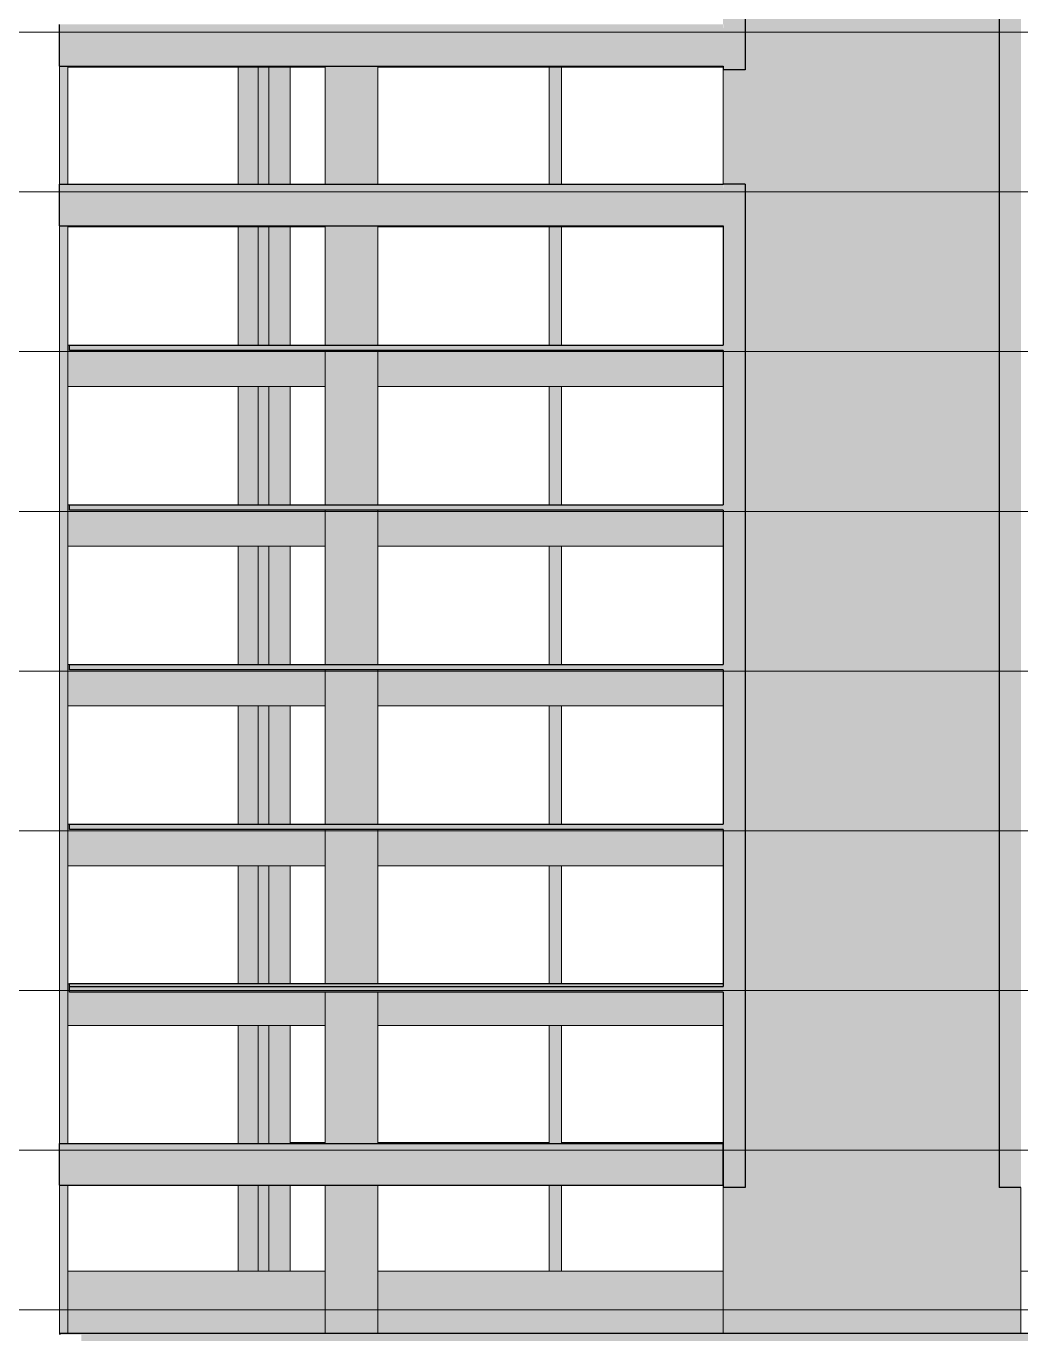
# Model space of a CAD drawing. Header units: centimetres. Extents: x -1984 to 34419, y -3196 to 88064.
# Drawn here: x 28343 to 30137, y 80745 to 83103 of the extents above; entities that cross this region are included whole.
import ezdxf

# ---------------------------------------------------------------- set-up
doc = ezdxf.new("R2010")
doc.units = ezdxf.units.CM
doc.linetypes.add('Centro', pattern=[3.175, 0.635, -0.47625, 1.5875, -0.47625])
for name, color, linetype, lineweight in [('A-FLOR', 7, 'Continuous', 25), ('A-FLOR-LEVL', 7, 'Continuous', 9), ('S-BEAM', 7, 'Continuous', 25), ('S-COLS', 7, 'Continuous', 25)]:
    doc.layers.add(name, color=color, linetype=linetype, lineweight=lineweight)

msp = doc.modelspace()

# ---------------------------------------------------------------- hatches: boundary and pattern name
at = {"layer": 'A-FLOR', "true_color": 0xc0c0c0}
for points in [[(28916.65, 82518), (29600.06, 82518), (29599.84, 82528), (28421.07, 82528), (28421.07, 82518), (28881.81, 82518)], [(29600.06, 82230), (29599.84, 82240), (28421.07, 82240), (28421.07, 82230), (29599.84, 82230)], [(28421.07, 81942), (29600.06, 81942), (29599.84, 81952), (28421.07, 81952)], [(28939.56, 81654), (29600.06, 81654), (29599.84, 81664), (28421.07, 81664), (28421.07, 81654), (28916.65, 81654)], [(28942.5, 81371), (29600.06, 81371), (29599.84, 81376), (28421.07, 81375.86), (28421.07, 81371), (28916.65, 81371)], [(28976.81, 81360.92), (29600.06, 81360.92), (29599.84, 81371), (28421.07, 81371), (28421.07, 81360.92), (28968.35, 81360.92)]]:
    msp.add_hatch(color=9, dxfattribs=at).paths.add_polyline_path(points, flags=0)
at = {"layer": 'S-BEAM', "true_color": 0xc0c0c0}
for points in [[(29123.44, 83031), (29600.07, 83031), (29599.84, 83106), (28402.57, 83106), (28402.57, 83031), (28916.65, 83031)], [(28503.08, 83029), (28881.81, 83029), (28881.81, 83031), (28417.57, 83031), (28417.57, 83029)], [(28976.81, 83029), (29599.84, 83029), (29599.84, 83031), (28976.81, 83031)], [(29599.84, 82743), (29600.07, 82743), (29599.84, 82818), (28402.57, 82818), (28402.57, 82743), (29537.01, 82743)], [(28709.87, 82741), (28881.81, 82741), (28881.81, 82743), (28417.57, 82743), (28417.57, 82741), (28503.08, 82741)], [(28976.81, 82741), (29599.84, 82741), (29599.84, 82743), (28976.81, 82743)], [(28813.26, 82453), (28881.81, 82453), (28881.81, 82518), (28421.07, 82518), (28421.07, 82528), (28417.57, 82528), (28417.57, 82453), (28761.56, 82453)], [(29123.44, 82453), (29599.84, 82453), (29599.84, 82518), (28976.81, 82518), (28976.81, 82453)], [(28417.57, 82165), (28881.81, 82165), (28881.81, 82230), (28421.07, 82230), (28421.07, 82240), (28417.57, 82240), (28417.57, 82179.7)], [(29599.84, 82165), (29599.84, 82230), (28976.81, 82230), (28976.81, 82165), (29537.01, 82165)], [(28813.26, 81877), (28881.81, 81877), (28881.81, 81942), (28421.07, 81942), (28421.07, 81952), (28417.57, 81952), (28417.57, 81877), (28709.87, 81877)], [(28976.81, 81877), (29599.84, 81877), (29599.84, 81942), (28976.81, 81942)], [(28417.57, 81589), (28881.81, 81589), (28881.81, 81654), (28421.07, 81654), (28421.07, 81664), (28417.57, 81664), (28417.57, 81640)], [(28976.81, 81589), (29599.84, 81589), (29599.84, 81654), (28976.81, 81654)], [(28417.57, 81301), (28881.81, 81301), (28881.81, 81360.92), (28421.07, 81360.92), (28421.07, 81376), (28417.57, 81376), (28417.57, 81341.31)], [(29330.22, 81301), (29599.84, 81301), (29599.84, 81360.92), (28976.81, 81360.92), (28976.81, 81301), (29278.53, 81301)], [(28916.65, 81013), (29600.07, 81013.03), (29599.84, 81088), (28402.57, 81088), (28402.57, 81013), (28813.26, 81013)], [(31087.9, 80707), (31111.58, 80707), (31111.58, 80743.5), (31151.08, 80743.46), (31151.08, 80746), (28403.32, 80746), (28403.32, 80743.5), (28442.07, 80743.5), (28442.07, 80707), (30984.51, 80707)]]:
    msp.add_hatch(color=9, dxfattribs=at).paths.add_polyline_path(points, flags=0)
h = msp.add_hatch(color=9, dxfattribs=at)
h.paths.add_polyline_path([(28818.81, 81088), (28881.81, 81088), (28881.81, 81090), (28818.81, 81090)], flags=0)
h.paths.add_polyline_path([(28976.81, 81088), (29286.06, 81088), (29286.06, 81090), (28976.81, 81090)], flags=0)
h.paths.add_polyline_path([(29537.01, 81088), (29599.84, 81088), (29599.84, 81090), (29308.06, 81090), (29308.06, 81088), (29330.22, 81088)], flags=0)
at = {"layer": 'S-BEAM', "true_color": 0xff8040}
for points in [[(28417.57, 80746), (28881.81, 80746), (28881.81, 80858), (28417.57, 80858), (28417.57, 80767.68)], [(29330.22, 80746), (29599.84, 80746), (29599.84, 80858), (28976.81, 80858), (28976.81, 80746), (29276.79, 80746)]]:
    msp.add_hatch(color=11, dxfattribs=at).paths.add_polyline_path(points, flags=0)
at = {"layer": 'S-COLS', "true_color": 0xc0c0c0}
for points in [[(29610.58, 83024.5), (29639.56, 83024.5), (29639.56, 87709), (29600.07, 87709), (29600.06, 83024.5)], [(30136.83, 81008.5), (30137.08, 81008.5), (30136.83, 84258), (30097.58, 84258), (30097.58, 81008.5)], [(29793.09, 82804), (30097.58, 82804.01), (30097.58, 83092), (29639.56, 83092), (29639.56, 83024.5), (29600.06, 83024.5), (29600.07, 82818), (29639.56, 82818), (29639.56, 82804), (29781.38, 82804)], [(28417.57, 82818), (28417.11, 83031), (28402.57, 83031), (28402.57, 82818), (28415.58, 82818)], [(28761.06, 82818), (28761.06, 83029), (28725.31, 83029), (28725.31, 82818), (28725.83, 82818)], [(28780.06, 82818), (28780.06, 83029), (28761.06, 83029), (28761.06, 82818), (28762.25, 82818)], [(28818.81, 82818), (28818.81, 83029), (28780.06, 83029), (28780.06, 82818), (28813.26, 82818)], [(28916.65, 82818), (28976.81, 82818), (28976.81, 83031), (28881.81, 83031), (28881.81, 82818)], [(29308.06, 82818), (29308.06, 83029), (29286.06, 83029), (29286.06, 82818)], [(29639.56, 81008.5), (29639.56, 82818), (29600.07, 82818), (29600.07, 81008.5), (29610.58, 81008.5)], [(29775.4, 82516), (30097.58, 82516.01), (30097.58, 82804), (29639.56, 82804), (29639.56, 82516), (29775.31, 82516)], [(28402.57, 82516), (28417.57, 82516), (28417.57, 82743), (28402.57, 82743), (28402.57, 82532.71)], [(28761.06, 82528), (28761.06, 82741), (28725.31, 82741), (28725.31, 82528)], [(28780.06, 82528), (28780.06, 82741), (28761.06, 82741), (28761.06, 82528), (28762.08, 82528)], [(28782.13, 82528), (28818.81, 82528), (28818.81, 82741), (28780.06, 82741), (28780.06, 82528)], [(29308.06, 82528), (29308.06, 82741), (29286.06, 82741), (29286.06, 82528), (29306.56, 82528)], [(28409.4, 82228), (28417.57, 82228), (28417.45, 82516), (28402.57, 82516), (28402.57, 82228), (28408.75, 82228)], [(28761.06, 82240), (28761.06, 82453), (28725.31, 82453), (28725.31, 82240)], [(28761.06, 82240), (28780.06, 82240), (28780.06, 82453), (28761.06, 82453), (28761.06, 82356.2)], [(28818.81, 82240), (28818.81, 82453), (28780.06, 82453), (28780.06, 82240), (28813.26, 82240)], [(29308.06, 82240), (29308.06, 82453), (29286.06, 82453), (29286.06, 82240), (29306.56, 82240)], [(28407.78, 81940), (28417.57, 81940), (28417.42, 82228), (28402.57, 82228), (28402.57, 81940), (28407.28, 81940)], [(28725.31, 81952), (28761.06, 81952), (28761.06, 82165), (28725.31, 82165), (28725.31, 82003.2)], [(28780.06, 81952), (28780.06, 82165), (28761.06, 82165), (28761.06, 81952), (28762.08, 81952)], [(28818.81, 81952), (28818.81, 82165), (28780.06, 82165), (28780.06, 81952), (28813.26, 81952)], [(29308.06, 81952), (29308.06, 82165), (29286.06, 82165), (29286.06, 81952), (29306.56, 81952)], [(28405.82, 81652), (28417.57, 81652), (28417.38, 81940), (28402.57, 81940), (28402.57, 81652), (28405.81, 81652)], [(30079.08, 81652), (30097.58, 81652.01), (30097.58, 81940), (29639.56, 81940), (29639.56, 81652), (30053.97, 81652)], [(28725.31, 81664), (28761.06, 81664), (28761.06, 81877), (28725.31, 81877), (28725.31, 81826.7)], [(28761.06, 81664), (28780.06, 81664), (28780.06, 81877), (28761.06, 81877), (28761.06, 81803.08)], [(28782.13, 81664), (28818.81, 81664), (28818.81, 81877), (28780.06, 81877), (28780.06, 81664)], [(29308.06, 81664), (29308.06, 81877), (29286.06, 81877), (29286.06, 81664), (29306.56, 81664)], [(28405.48, 81364), (28417.57, 81364), (28417.29, 81652), (28402.57, 81652), (28402.57, 81364), (28405.09, 81364)], [(28881.81, 81376), (28976.81, 81376), (28976.81, 81652), (28881.81, 81652), (28881.81, 81385.44)], [(28761.06, 81376), (28761.06, 81589), (28725.31, 81589), (28725.31, 81376)], [(28761.56, 81376), (28780.06, 81376), (28780.06, 81589), (28761.06, 81589), (28761.06, 81376)], [(28818.81, 81376), (28818.81, 81589), (28780.06, 81589), (28780.06, 81376), (28813.26, 81376)], [(29286.06, 81376), (29308.06, 81376), (29308.06, 81589), (29286.06, 81589), (29286.06, 81385.44)], [(28417.57, 81088), (28417.48, 81364), (28402.57, 81364), (28403.03, 81088), (28405.69, 81088)], [(28916.65, 81088), (28976.81, 81088), (28976.81, 81360.92), (28881.81, 81360.92), (28881.81, 81088)], [(29812.09, 81076), (30097.58, 81076.01), (30097.58, 81364), (29639.56, 81364), (29639.56, 81076), (29812.01, 81076)], [(28725.31, 81088), (28761.06, 81088), (28761.06, 81301), (28725.31, 81301), (28725.31, 81090)], [(28761.06, 81088), (28780.06, 81088), (28780.06, 81301), (28761.06, 81301), (28761.06, 81090)], [(28780.06, 81088), (28818.81, 81088), (28818.81, 81301), (28780.06, 81301), (28780.06, 81090)], [(29286.06, 81088), (29308.06, 81088), (29308.06, 81301), (29286.06, 81301), (29286.06, 81090)], [(29599.84, 80788), (30136.83, 80788), (30136.83, 81008.5), (30097.58, 81008.5), (30097.58, 81076), (29639.56, 81076), (29639.56, 81008.5), (29600.06, 81008.5), (29599.84, 80944.18)], [(28402.57, 80788), (28417.57, 80788), (28417.57, 81013), (28402.57, 81013), (28402.57, 80788.58)], [(28761.06, 80858), (28761.06, 81013), (28725.31, 81013), (28725.31, 80858)], [(28766.98, 80858), (28780.06, 80858), (28780.06, 81013), (28761.06, 81013), (28761.06, 80858), (28763.03, 80858)], [(28818.81, 80858), (28818.81, 81013), (28780.06, 81013), (28780.06, 80858), (28813.26, 80858)], [(28881.81, 80788), (28976.81, 80788), (28976.81, 81013), (28881.81, 81013), (28881.81, 80858)], [(29287.56, 80858), (29308.06, 80858), (29308.06, 81013), (29286.06, 81013), (29286.06, 80858)]]:
    msp.add_hatch(color=9, dxfattribs=at).paths.add_polyline_path(points, flags=0)
h = msp.add_hatch(color=9, dxfattribs=at)
h.paths.add_polyline_path([(29814.58, 83092), (30097.58, 83092.01), (30097.58, 83380), (29639.56, 83380), (29639.56, 83092), (29814.06, 83092)], flags=0)
h.paths.add_polyline_path([(29599.84, 83106), (29600.06, 83106), (29599.84, 83238.72)], flags=0)
h = msp.add_hatch(color=9, dxfattribs=at)
h.paths.add_polyline_path([(28916.65, 82516), (28976.81, 82516), (28976.81, 82518), (28881.81, 82518), (28881.81, 82516)], flags=0)
h.paths.add_polyline_path([(28916.65, 82528), (28976.81, 82528), (28976.81, 82743), (28881.81, 82743), (28881.81, 82528)], flags=0)
h = msp.add_hatch(color=9, dxfattribs=at)
h.paths.add_polyline_path([(28881.81, 82228), (28976.81, 82228), (28976.81, 82230), (28881.81, 82230)], flags=0)
h.paths.add_polyline_path([(28939.56, 82240), (28976.81, 82240), (28976.81, 82516), (28881.81, 82516), (28881.81, 82240), (28916.65, 82240)], flags=0)
h = msp.add_hatch(color=9, dxfattribs=at)
h.paths.add_polyline_path([(29793.09, 82228), (30097.58, 82228.01), (30097.58, 82516), (29639.56, 82516), (29639.56, 82228), (29782.91, 82228)], flags=0)
h.paths.add_polyline_path([(29599.84, 82228), (29600.06, 82228.02), (29599.84, 82230)], flags=0)
h = msp.add_hatch(color=9, dxfattribs=at)
h.paths.add_polyline_path([(28976.81, 81940), (28976.81, 81942), (28881.81, 81942), (28881.81, 81940), (28939.56, 81940)], flags=0)
h.paths.add_polyline_path([(28939.56, 81952), (28976.81, 81952), (28976.81, 82228), (28881.81, 82228), (28881.81, 81952), (28916.65, 81952)], flags=0)
h = msp.add_hatch(color=9, dxfattribs=at)
h.paths.add_polyline_path([(29790.27, 81940), (30097.58, 81940.01), (30097.58, 82228), (29639.56, 82228), (29639.56, 81940), (29784.76, 81940)], flags=0)
h.paths.add_polyline_path([(29599.84, 81952), (29600.06, 81952), (29599.84, 82003.2)], flags=0)
h = msp.add_hatch(color=9, dxfattribs=at)
h.paths.add_polyline_path([(28881.81, 81652), (28976.81, 81652), (28976.81, 81654), (28881.81, 81654)], flags=0)
h.paths.add_polyline_path([(28916.65, 81664), (28976.81, 81664), (28976.81, 81940), (28881.81, 81940), (28881.81, 81664)], flags=0)
h = msp.add_hatch(color=9, dxfattribs=at)
h.paths.add_polyline_path([(29775.3, 81364), (30097.58, 81364.14), (30097.58, 81652), (29639.56, 81652), (29639.56, 81364), (29775.08, 81364)], flags=0)
h.paths.add_polyline_path([(29599.84, 81376), (29600.06, 81376), (29599.84, 81385.44)], flags=0)
at = {"layer": 'S-COLS', "true_color": 0xff8040}
msp.add_hatch(color=11, dxfattribs=at).paths.add_polyline_path([(28403.32, 80743.5), (28403.32, 80746), (28417.57, 80746), (28417.57, 80788), (28402.57, 80788), (28402.57, 80743.5)], flags=0)
h = msp.add_hatch(color=11, dxfattribs=at)
h.paths.add_polyline_path([(28968.35, 80482), (28976.81, 80482), (28976.81, 80707), (28881.81, 80707), (28881.81, 80482), (28916.65, 80482)], flags=0)
h.paths.add_polyline_path([(28916.65, 80746), (28976.81, 80746), (28976.81, 80788), (28881.81, 80788), (28881.81, 80746)], flags=0)
h = msp.add_hatch(color=11, dxfattribs=at)
h.paths.add_polyline_path([(29599.84, 80482), (30136.83, 80482), (30136.83, 80707), (29599.84, 80707), (29599.84, 80502.92)], flags=0)
h.paths.add_polyline_path([(29950.58, 80746), (30136.83, 80746), (30136.83, 80788), (29599.84, 80788), (29599.84, 80746), (29858.39, 80746)], flags=0)

# ---------------------------------------------------------------- linework, layer by layer
at = {"layer": 'A-FLOR', "color": 190, "true_color": 0x8000ff}
for p, q in [((28421.07, 82528), (29600.06, 82528)), ((28421.07, 82518), (28421.07, 82528)), ((29600.06, 82518), (28421.07, 82518)), ((28421.07, 82240), (29600.06, 82240)), ((28421.07, 82230), (28421.07, 82240)), ((29600.06, 82230), (28421.07, 82230)), ((28421.07, 81952), (29600.06, 81952)), ((28421.07, 81942), (28421.07, 81952)), ((29600.06, 81942), (28421.07, 81942)), ((28421.07, 81664), (29600.06, 81664)), ((28421.07, 81654), (28421.07, 81664)), ((29600.06, 81654), (28421.07, 81654)), ((29600.06, 81376), (28421.07, 81376)), ((28421.07, 81360.92), (28421.07, 81376)), ((28421.07, 81371), (29600.06, 81371)), ((29600.06, 81360.92), (28421.07, 81360.92))]:
    msp.add_line(p, q, dxfattribs=at)
at = {"layer": 'A-FLOR-LEVL', "linetype": 'Centro'}
for p, q in [((27916.13, 83092), (33464.7, 83092)), ((27916.13, 82804), (33464.7, 82804)), ((27916.13, 82516), (33464.7, 82516)), ((27916.13, 82228), (33464.7, 82228)), ((27916.13, 81940), (33464.7, 81940)), ((27916.13, 81652), (33464.7, 81652)), ((27916.13, 81364), (33464.7, 81364)), ((27916.13, 81076), (33464.7, 81076)), ((27916.13, 80788), (33464.7, 80788))]:
    msp.add_line(p, q, dxfattribs=at)
at = {"layer": 'S-BEAM', "color": 190, "true_color": 0x8000ff}
for p, q in [((28402.57, 83031), (28402.57, 83106)), ((28402.57, 83031), (29600.07, 83031)), ((28402.57, 82743), (28402.57, 82818)), ((28402.57, 82818), (29600.07, 82818)), ((28402.57, 82743), (29600.07, 82743)), ((28402.57, 81013), (28402.57, 81088)), ((28402.57, 81088), (29600.07, 81088)), ((28818.81, 81090), (28881.81, 81090)), ((28976.81, 81090), (29286.06, 81090)), ((29308.06, 81090), (29599.84, 81090)), ((29600.07, 81013), (29600.07, 81088)), ((28402.57, 81013), (29600.07, 81013)), ((28403.32, 80746), (31151.32, 80746)), ((28403.32, 80746), (28403.32, 80743.5))]:
    msp.add_line(p, q, dxfattribs=at)
at = {"layer": 'S-BEAM', "lineweight": 9}
for p, q in [((28417.57, 83031), (28417.57, 83029)), ((28417.57, 83029), (28881.81, 83029)), ((28881.81, 83031), (28881.81, 83029)), ((28976.81, 83031), (28976.81, 83029)), ((28976.81, 83029), (29599.84, 83029)), ((29599.84, 83029), (29599.84, 83031)), ((28417.57, 82743), (28417.57, 82741)), ((28417.57, 82741), (28881.81, 82741)), ((28881.81, 82743), (28881.81, 82741)), ((28976.81, 82743), (28976.81, 82741)), ((28976.81, 82741), (29599.84, 82741)), ((29599.84, 82741), (29599.84, 82743)), ((28417.57, 82528), (28421.07, 82528)), ((28417.57, 82528), (28417.57, 82516)), ((28417.57, 82516), (28417.57, 82453)), ((28881.81, 82518), (28881.81, 82453)), ((28976.81, 82518), (28976.81, 82453)), ((29599.84, 82516), (29599.84, 82518)), ((29599.84, 82453), (29599.84, 82516)), ((28417.57, 82453), (28881.81, 82453)), ((28976.81, 82453), (29599.84, 82453)), ((28417.57, 82240), (28421.07, 82240)), ((28417.57, 82240), (28417.57, 82228)), ((28417.57, 82228), (28417.57, 82165)), ((28881.81, 82230), (28881.81, 82165)), ((28976.81, 82230), (28976.81, 82165)), ((29599.84, 82228), (29599.84, 82230)), ((29599.84, 82165), (29599.84, 82228)), ((28417.57, 82165), (28881.81, 82165)), ((28976.81, 82165), (29599.84, 82165)), ((28417.57, 81952), (28421.07, 81952)), ((28417.57, 81952), (28417.57, 81940)), ((28417.57, 81940), (28417.57, 81877)), ((28881.81, 81942), (28881.81, 81877)), ((28976.81, 81942), (28976.81, 81877)), ((29599.84, 81940), (29599.84, 81942)), ((29599.84, 81877), (29599.84, 81940)), ((28417.57, 81877), (28881.81, 81877)), ((28976.81, 81877), (29599.84, 81877)), ((28417.57, 81664), (28421.07, 81664)), ((28417.57, 81664), (28417.57, 81652)), ((28417.57, 81652), (28417.57, 81589)), ((28881.81, 81654), (28881.81, 81589)), ((28976.81, 81654), (28976.81, 81589)), ((29599.84, 81652), (29599.84, 81654)), ((29599.84, 81589), (29599.84, 81652)), ((28417.57, 81589), (28881.81, 81589)), ((28976.81, 81589), (29599.84, 81589)), ((28417.57, 81376), (28881.81, 81376)), ((28417.57, 81364), (28417.57, 81376)), ((28417.57, 81301), (28417.57, 81364)), ((28881.81, 81360.92), (28881.81, 81301)), ((28976.81, 81376), (29599.84, 81376)), ((28976.81, 81360.92), (28976.81, 81301)), ((29599.84, 81301), (29599.84, 81360.92)), ((28417.57, 81301), (28881.81, 81301)), ((28976.81, 81301), (29599.84, 81301)), ((28417.57, 80858), (28881.81, 80858)), ((28417.57, 80858), (28417.57, 80788)), ((28881.81, 80858), (28881.81, 80746)), ((28976.81, 80858), (28976.81, 80746)), ((28976.81, 80858), (29599.84, 80858)), ((29599.84, 80788), (29599.84, 80858)), ((30136.83, 80858), (30605.58, 80858)), ((30136.83, 80858), (30136.83, 80746)), ((28417.57, 80788), (28417.57, 80745.99)), ((29599.84, 80746), (29599.84, 80788))]:
    msp.add_line(p, q, dxfattribs=at)
at = {"layer": 'S-COLS', "color": 190, "true_color": 0x8000ff}
for p, q in [((29639.56, 87709), (29639.56, 83024.5)), ((30097.58, 84258), (30097.58, 81008.5)), ((29600.06, 83031), (29600.06, 83024.5)), ((29639.56, 83024.5), (29600.06, 83024.5)), ((29639.56, 82818), (29600.06, 82818)), ((29639.56, 82818), (29639.56, 81008.5)), ((29600.06, 82743), (29600.06, 82528)), ((29600.06, 82518), (29600.06, 82240)), ((29600.06, 82230), (29600.06, 81952)), ((29600.06, 81942), (29600.06, 81664)), ((29600.06, 81654), (29600.06, 81371)), ((29600.06, 81360.92), (29600.06, 81008.5)), ((29639.56, 81008.5), (29600.06, 81008.5)), ((30137.08, 81008.5), (30097.58, 81008.5))]:
    msp.add_line(p, q, dxfattribs=at)
at = {"layer": 'S-COLS', "lineweight": 9}
for p, q in [((30097.58, 83092), (29639.56, 83092)), ((30097.58, 83092), (29639.56, 83092)), ((28402.57, 83031), (28402.57, 82818)), ((28417.57, 83031), (28417.57, 83029)), ((28417.57, 83029), (28417.57, 82818)), ((28725.31, 82818), (28725.31, 83029)), ((28761.06, 83029), (28761.06, 82818)), ((28780.06, 83029), (28780.06, 82818)), ((28818.81, 83029), (28818.81, 82818)), ((28881.81, 83031), (28881.81, 82818)), ((28976.81, 82818), (28976.81, 83031)), ((29286.06, 83029), (29286.06, 82818)), ((29308.06, 83029), (29308.06, 82818)), ((29599.84, 83031), (29599.84, 83029)), ((29599.84, 83029), (29599.84, 82818)), ((30097.58, 82804), (29639.56, 82804)), ((30097.58, 82804), (29639.56, 82804)), ((28402.57, 82743), (28402.57, 82516)), ((28417.57, 82743), (28417.57, 82741)), ((28417.57, 82741), (28417.57, 82528)), ((28725.31, 82528), (28725.31, 82741)), ((28761.06, 82741), (28761.06, 82528)), ((28780.06, 82741), (28780.06, 82528)), ((28818.81, 82741), (28818.81, 82528)), ((28881.81, 82743), (28881.81, 82528)), ((28976.81, 82528), (28976.81, 82743)), ((29286.06, 82741), (29286.06, 82528)), ((29308.06, 82741), (29308.06, 82528)), ((29599.84, 82743), (29599.84, 82741)), ((29599.84, 82741), (29599.84, 82528)), ((28402.57, 82516), (28402.57, 82228)), ((28417.57, 82516), (28402.57, 82516)), ((28417.57, 82516), (28402.57, 82516)), ((28417.57, 82528), (28417.57, 82516)), ((28417.57, 82516), (28417.57, 82453)), ((28881.81, 82518), (28881.81, 82516)), ((28881.81, 82516), (28881.81, 82240)), ((28976.81, 82516), (28881.81, 82516)), ((28976.81, 82516), (28881.81, 82516)), ((28976.81, 82516), (28976.81, 82518)), ((28976.81, 82240), (28976.81, 82516)), ((29599.84, 82518), (29599.84, 82516)), ((29599.84, 82516), (29599.84, 82453)), ((30097.58, 82516), (29639.56, 82516)), ((30097.58, 82516), (29639.56, 82516)), ((28417.57, 82453), (28417.57, 82240)), ((28725.31, 82240), (28725.31, 82453)), ((28761.06, 82453), (28761.06, 82240)), ((28780.06, 82453), (28780.06, 82240)), ((28818.81, 82453), (28818.81, 82240)), ((29286.06, 82453), (29286.06, 82240)), ((29308.06, 82453), (29308.06, 82240)), ((29599.84, 82453), (29599.84, 82240)), ((28417.57, 82240), (28417.57, 82228)), ((28402.57, 82228), (28402.57, 81940)), ((28417.57, 82228), (28402.57, 82228)), ((28417.57, 82228), (28402.57, 82228)), ((28417.57, 82228), (28417.57, 82165)), ((28881.81, 82230), (28881.81, 82228)), ((28881.81, 82228), (28881.81, 81952)), ((28976.81, 82228), (28881.81, 82228)), ((28976.81, 82228), (28881.81, 82228)), ((28976.81, 82228), (28976.81, 82230)), ((28976.81, 81952), (28976.81, 82228)), ((29599.84, 82230), (29599.84, 82228)), ((29599.84, 82228), (29599.84, 82165)), ((30097.58, 82228), (29639.56, 82228)), ((30097.58, 82228), (29639.56, 82228)), ((28417.57, 82165), (28417.57, 81952)), ((28725.31, 81952), (28725.31, 82165)), ((28761.06, 82165), (28761.06, 81952)), ((28780.06, 82165), (28780.06, 81952)), ((28818.81, 82165), (28818.81, 81952)), ((29286.06, 82165), (29286.06, 81952)), ((29308.06, 82165), (29308.06, 81952)), ((29599.84, 82165), (29599.84, 81952)), ((28417.57, 81952), (28417.57, 81940)), ((28402.57, 81940), (28402.57, 81652)), ((28417.57, 81940), (28402.57, 81940)), ((28417.57, 81940), (28402.57, 81940)), ((28417.57, 81940), (28417.57, 81877)), ((28881.81, 81942), (28881.81, 81940)), ((28881.81, 81940), (28881.81, 81664)), ((28976.81, 81940), (28881.81, 81940)), ((28976.81, 81940), (28881.81, 81940)), ((28976.81, 81940), (28976.81, 81942)), ((28976.81, 81664), (28976.81, 81940)), ((29599.84, 81942), (29599.84, 81940)), ((29599.84, 81940), (29599.84, 81877)), ((30097.58, 81940), (29639.56, 81940)), ((30097.58, 81940), (29639.56, 81940)), ((28417.57, 81877), (28417.57, 81664)), ((28725.31, 81664), (28725.31, 81877)), ((28761.06, 81877), (28761.06, 81664)), ((28780.06, 81877), (28780.06, 81664)), ((28818.81, 81877), (28818.81, 81664)), ((29286.06, 81877), (29286.06, 81664)), ((29308.06, 81877), (29308.06, 81664)), ((29599.84, 81877), (29599.84, 81664)), ((28402.57, 81652), (28402.57, 81364)), ((28417.57, 81652), (28402.57, 81652)), ((28417.57, 81652), (28402.57, 81652)), ((28417.57, 81664), (28417.57, 81652)), ((28417.57, 81652), (28417.57, 81589)), ((28881.81, 81654), (28881.81, 81652)), ((28881.81, 81652), (28881.81, 81376)), ((28976.81, 81652), (28881.81, 81652)), ((28976.81, 81652), (28881.81, 81652)), ((28976.81, 81652), (28976.81, 81654)), ((28976.81, 81376), (28976.81, 81652)), ((29599.84, 81654), (29599.84, 81652)), ((29599.84, 81652), (29599.84, 81589)), ((30097.58, 81652), (29639.56, 81652)), ((30097.58, 81652), (29639.56, 81652)), ((28417.57, 81589), (28417.57, 81376)), ((28725.31, 81376), (28725.31, 81589)), ((28761.06, 81589), (28761.06, 81376)), ((28780.06, 81589), (28780.06, 81376)), ((28818.81, 81589), (28818.81, 81376)), ((29286.06, 81589), (29286.06, 81376)), ((29308.06, 81589), (29308.06, 81376)), ((29599.84, 81589), (29599.84, 81376)), ((28402.57, 81364), (28402.57, 81088)), ((28417.57, 81364), (28402.57, 81364)), ((28417.57, 81364), (28402.57, 81364)), ((28417.57, 81376), (28417.57, 81364)), ((28417.57, 81364), (28417.57, 81301)), ((28881.81, 81360.92), (28881.81, 81088)), ((28976.81, 81088), (28976.81, 81360.92)), ((29599.84, 81360.92), (29599.84, 81301)), ((30097.58, 81364), (29639.56, 81364)), ((30097.58, 81364), (29639.56, 81364)), ((28417.57, 81301), (28417.57, 81088)), ((28725.31, 81088), (28725.31, 81301)), ((28761.06, 81301), (28761.06, 81088)), ((28780.06, 81301), (28780.06, 81088)), ((28818.81, 81301), (28818.81, 81088)), ((29286.06, 81301), (29286.06, 81088)), ((29308.06, 81301), (29308.06, 81088)), ((29599.84, 81301), (29599.84, 81088)), ((30097.58, 81076), (29639.56, 81076)), ((30097.58, 81076), (29639.56, 81076)), ((28402.57, 81013), (28402.57, 80788)), ((28417.57, 81013), (28417.57, 80788)), ((28725.31, 80858), (28725.31, 81013)), ((28761.06, 81013), (28761.06, 80858)), ((28780.06, 81013), (28780.06, 80858)), ((28818.81, 81013), (28818.81, 80858)), ((28881.81, 81013), (28881.81, 80788)), ((28976.81, 80788), (28976.81, 81013)), ((29286.06, 81013), (29286.06, 80858)), ((29308.06, 81013), (29308.06, 80858)), ((29599.84, 81013), (29599.84, 80788)), ((30136.83, 80788), (30136.83, 81008.5)), ((28402.57, 80788), (28402.57, 80743.5)), ((28417.57, 80788), (28402.57, 80788)), ((28417.57, 80788), (28402.57, 80788)), ((28417.57, 80788), (28417.57, 80745.99)), ((28881.81, 80788), (28881.81, 80746)), ((28976.81, 80788), (28881.81, 80788)), ((28976.81, 80788), (28881.81, 80788)), ((28976.81, 80746), (28976.81, 80788)), ((29599.84, 80788), (29599.84, 80746)), ((30136.83, 80788), (29599.84, 80788)), ((30136.83, 80788), (29599.84, 80788)), ((30136.83, 80746), (30136.83, 80788))]:
    msp.add_line(p, q, dxfattribs=at)

doc.saveas('drawing.dxf')
